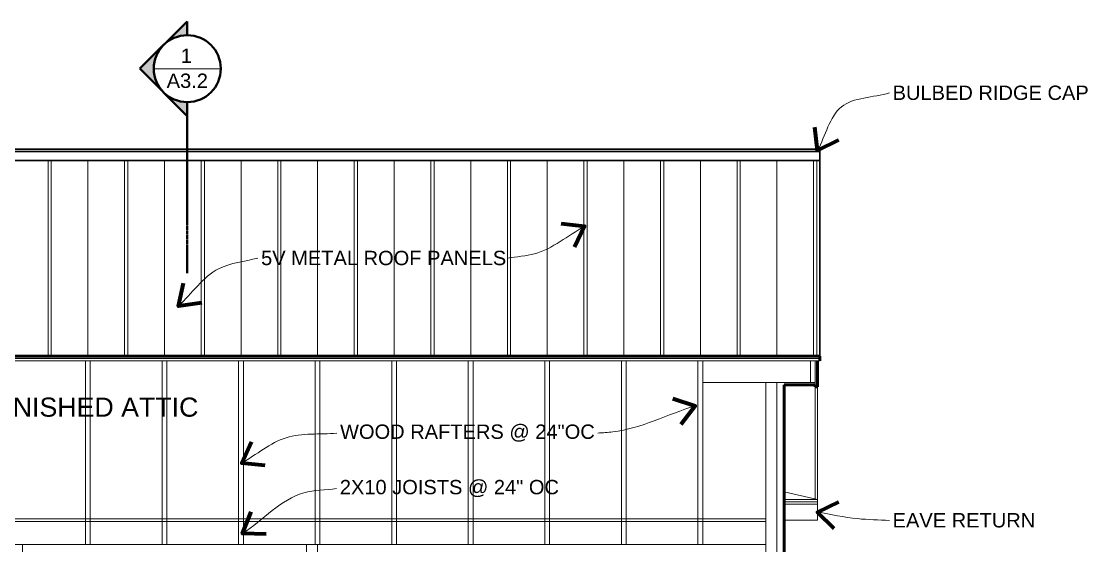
# Model space of a CAD drawing. Header units: inches. Extents: x -54 to 15382, y 469 to 41738.
# Drawn here: x 352.8 to 687.1, y 4598.1 to 4762.5 of the extents above; entities that cross this region are included whole.
import ezdxf

# ---------------------------------------------------------------- set-up
doc = ezdxf.new("R2010")
doc.units = ezdxf.units.IN
doc.header["$MEASUREMENT"] = 0
doc.linetypes.add('CENTER', pattern=[2, 1.25, -0.25, 0.25, -0.25])
doc.layers.get('0').update_dxf_attribs({"lineweight": 9})
for name, color, linetype, lineweight in [('1', 7, 'Continuous', 9), ('2', 7, 'Continuous', 18), ('3', 7, 'Continuous', 30), ('5', 7, 'Continuous', 50), ('A-LINK', 7, 'Continuous', 40), ('A-TEXTx', 7, 'Continuous', 18)]:
    doc.layers.add(name, color=color, linetype=linetype, lineweight=lineweight)
doc.styles.get("Standard").update_dxf_attribs({"font": 'arial.ttf'})
doc.dimstyles.get("Standard").update_dxf_attribs({"dimtxt": 3, "dimasz": 2, "dimexe": 0.03125, "dimexo": 0.0625, "dimgap": 0.03125, "dimtad": 0, "dimtoh": 1, "dimdec": 4, "dimlfac": 0.99985, "dimzin": 0, "dimdsep": 46, "dimlunit": 4, "dimtxsty": 'Standard', "dimblk": 'ARCHTICK', "dimblk1": 'ARCHTICK', "dimblk2": 'ARCHTICK', "dimcen": 0.09, "dimclrt": 256, "dimadec": 0, "dimazin": 0, "dimtfac": 1, "dimtdec": 4, "dimtofl": 0, "dimtmove": 0, "dimatfit": 3, "dimfxl": 1, "dimtolj": 1, "dimtzin": 0, "dimarcsym": 0})

# ---------------------------------------------------------------- blocks, each defined once
blk = doc.blocks.new('Section Callout')
at = {"layer": 'A-LINK', "ltscale": 0.1}
h = blk.add_hatch(color=256, dxfattribs=at)
h.paths.add_polyline_path([(1891.06, 7392.5), (1883.64, 7385.08), (1891.06, 7377.65, -0.198912), (1887.98, 7385.08, -0.198912)])
h.paths.add_polyline_path([(1898.48, 7399.92), (1891.06, 7392.5, -0.198912), (1898.48, 7395.58)])
h.paths.add_polyline_path([(1891.06, 7377.65), (1898.48, 7370.23), (1898.48, 7374.58, -0.198912)])
for p, q in [((1883.64, 7385.08), (1898.48, 7399.92)), ((1898.48, 7399.92), (1898.48, 7395.58)), ((1883.64, 7385.08), (1898.48, 7370.23)), ((1898.48, 7374.58), (1898.48, 7370.23)), ((1898.48, 7370.23), (1898.48, 7355.49))]:
    blk.add_line(p, q, dxfattribs=at)
blk.add_circle((1898.48, 7385.08), 10.5, dxfattribs=at)
blk = doc.blocks.new('_ArchTick')
at = {"color": 0, "linetype": 'ByBlock', "lineweight": 0, "const_width": 0.15}
blk.add_lwpolyline([(-0.5, -0.5), (0.5, 0.5)], dxfattribs=at)

msp = doc.modelspace()

# ---------------------------------------------------------------- linework, layer by layer
at = {"layer": '1'}
for p, q in [((603.195306, 4656.7749983), (192.195306, 4656.7749983)), ((603.195306, 4656.0249983), (192.195306, 4656.0249983)), ((372.945284, 4598.4343083), (372.945284, 4656.0249983)), ((374.445284, 4656.0249983), (374.445284, 4598.4343083)), ((396.945284, 4598.4343083), (396.945284, 4656.0249983)), ((398.445284, 4656.0249983), (398.445284, 4598.4343083)), ((420.945284, 4598.4343083), (420.945284, 4656.0249983)), ((422.445284, 4656.0249983), (422.445284, 4598.4343083)), ((444.945284, 4598.4343083), (444.945284, 4656.0249983)), ((446.445284, 4656.0249983), (446.445284, 4598.4343083)), ((468.945284, 4598.4343083), (468.945284, 4656.0249983)), ((470.445284, 4656.0249983), (470.445284, 4598.4343083)), ((492.945284, 4598.4343083), (492.945284, 4656.0249983)), ((494.445284, 4656.0249983), (494.445284, 4598.4343083)), ((516.945284, 4598.4343083), (516.945284, 4656.0249983)), ((518.445284, 4656.0249983), (518.445284, 4598.4343083)), ((540.945284, 4598.4343083), (540.945284, 4656.0249983)), ((542.445284, 4656.0249983), (542.445284, 4598.4343083)), ((564.945284, 4598.4343083), (564.945284, 4656.0249983)), ((566.445284, 4656.0249983), (566.445284, 4598.4343083)), ((600.1952841, 4656.0249983), (600.195284, 4649.2468092)), ((601.695283, 4648.496811), (601.6952739, 4656.0249983)), ((586.195284, 4649.2468045), (566.445284, 4649.2468029)), ((600.195284, 4649.2468092), (586.195284, 4649.2468085)), ((586.195284, 4489.6843083), (586.195284, 4649.2468085)), ((589.695284, 4649.2468048), (589.695284, 4356.4343083)), ((600.195284, 4649.2468092), (601.695274, 4649.2468058)), ((601.6952838, 4612.7585521), (601.6952838, 4647.8754878)), ((591.945284, 4614.9458), (602.4453053, 4612.5902974)), ((602.4453079, 4611.8402974), (591.945284, 4611.8402974)), ((602.4453084, 4611.0902974), (591.945284, 4611.0902974)), ((209.195284, 4606.4343083), (586.195284, 4606.4343083)), ((209.195284, 4605.6843083), (586.195284, 4605.6843083)), ((209.195284, 4598.4343083), (586.195284, 4598.4343083)), ((353.195284, 4598.4343083), (353.195284, 4467.6843083)), ((442.195284, 4598.4343083), (442.195284, 4571.9343083)), ((445.695284, 4598.4343083), (445.695284, 4571.9343083))]:
    msp.add_line(p, q, dxfattribs=at)
at = {"layer": '2', "ltscale": 0.1}
msp.add_line((394.3575031, 4747.6305594), (415.3575032, 4747.6305594), dxfattribs=at)
at = {"layer": '2'}
for p, q in [((361.195306, 4718.7880848), (361.195306, 4657.5249983)), ((362.195306, 4657.5249983), (362.195306, 4718.7880848)), ((373.695306, 4657.5249983), (373.695306, 4718.7880848)), ((385.195306, 4718.7880848), (385.195306, 4657.5249983)), ((386.195306, 4657.5249983), (386.195306, 4718.7880848)), ((397.695306, 4718.7880848), (397.695306, 4657.5249983)), ((409.195306, 4718.7880848), (409.195306, 4657.5249983)), ((410.195306, 4657.5249983), (410.195306, 4718.7880848)), ((421.695306, 4657.5249983), (421.695306, 4718.7880848)), ((433.195306, 4718.7880848), (433.195306, 4657.5249983)), ((434.195306, 4657.5249983), (434.195306, 4718.7880848)), ((445.695306, 4718.7880848), (445.695306, 4657.5249983)), ((457.195306, 4718.7880848), (457.195306, 4657.5249983)), ((458.195306, 4657.5249983), (458.195306, 4718.7880848)), ((469.695306, 4657.5249983), (469.695306, 4718.7880848)), ((481.195306, 4718.7880848), (481.195306, 4657.5249983)), ((482.195306, 4657.5249983), (482.195306, 4718.7880848)), ((493.695306, 4718.7880848), (493.695306, 4657.5249983)), ((505.195306, 4718.7880848), (505.195306, 4657.5249983)), ((506.195306, 4657.5249983), (506.195306, 4718.7880848)), ((517.695306, 4657.5249983), (517.695306, 4718.7880848)), ((529.195306, 4718.7880848), (529.195306, 4657.5249983)), ((530.195306, 4657.5249983), (530.195306, 4718.7880848)), ((541.695306, 4718.7880848), (541.695306, 4657.5249983)), ((553.195306, 4718.7880848), (553.195306, 4657.5249983)), ((554.195306, 4657.5249983), (554.195306, 4718.7880848)), ((565.695306, 4657.5249983), (565.695306, 4718.7880848)), ((577.195306, 4718.7880848), (577.195306, 4657.5249983)), ((578.195306, 4657.5249983), (578.195306, 4718.7880848)), ((589.695306, 4718.7880848), (589.695306, 4657.5249983)), ((601.195306, 4718.7880848), (601.195306, 4657.5249983)), ((602.195306, 4657.5249983), (602.195306, 4718.7880848)), ((602.4453084, 4611.0902974), (602.4452833, 4647.8754878)), ((602.4453074, 4612.5902974), (591.945284, 4612.5902974)), ((602.4453053, 4611.0902974), (602.4452833, 4606.0902974)), ((591.945284, 4606.0902974), (602.4452833, 4606.0902974))]:
    msp.add_line(p, q, dxfattribs=at)
at = {"layer": '3'}
for p, q in [((603.195306, 4722.3678129), (203.695284, 4722.3678129)), ((603.195306, 4721.6178129), (203.695284, 4721.6178129)), ((603.195306, 4657.5249983), (603.195306, 4722.3678129)), ((603.195306, 4718.7880848), (203.695284, 4718.7880848))]:
    msp.add_line(p, q, dxfattribs=at)
at = {"layer": '5'}
for p, q in [((603.195306, 4657.5249983), (192.195306, 4657.5249983)), ((603.195306, 4657.5249983), (603.195306, 4656.0249983)), ((602.4452833, 4647.8754878), (602.4452833, 4656.0249983)), ((601.695283, 4648.496811), (591.945284, 4648.4968092)), ((591.945284, 4648.4968092), (591.945284, 4356.4343083)), ((601.6952838, 4647.8754878), (601.695283, 4648.496811)), ((601.6952838, 4647.8754878), (602.4452833, 4647.8754878))]:
    msp.add_line(p, q, dxfattribs=at)
at = {"layer": 'A-LINK', "linetype": 'CENTER', "ltscale": 0.15}
msp.add_line((404.8575031, 4683.4923327), (404.8575031, 4734.9026374), dxfattribs=at)

# ---------------------------------------------------------------- block references
at = {"ltscale": 0.1}
msp.add_blockref('Section Callout', (-1493.6274478, -2637.4450243), dxfattribs=at)

# ---------------------------------------------------------------- texts
at = {"layer": 'A-LINK', "ltscale": 0.1, "attachment_point": 5}
for s, insert, char_height, width in [('{1}', (404.54736, 4751.6739104), 4.5, 9.771161836), ('{\\H0.75x;A3.2}', (404.8532454, 4743.8205952), 6, 9.85131083)]:
    msp.add_mtext(s, dxfattribs=dict(at, insert=insert, char_height=char_height, width=width))
at = {"layer": 'A-TEXTx', "ltscale": 0.25, "char_height": 4.5, "attachment_point": 4}
for s, insert in [('{BULBED RIDGE CAP}', (625.9685589, 4740.0466483)), ('{5V METAL ROOF PANELS}', (427.9811833, 4688.2378182)), ('{WOOD RAFTERS @ 24"OC}', (452.7345665, 4633.3546226)), ('{2X10 JOISTS @ 24" OC}', (452.6621696, 4615.9775613)), ('{EAVE RETURN}', (625.9685589, 4605.9976496))]:
    msp.add_mtext(s, dxfattribs=dict(at, insert=insert))
at = {"layer": 'A-TEXTx', "ltscale": 0.5, "insert": (330.5697952, 4644.4994591), "char_height": 6, "width": 108.474840585, "attachment_point": 1}
msp.add_mtext('{UNFINISHED ATTIC}', dxfattribs=at)

# ---------------------------------------------------------------- leaders
at = {"layer": 'A-TEXTx', "path_type": 1, "annotation_type": 0, "has_hookline": 1}
for points, hookline_direction, text_width in [([(602.4452943, 4721.9465585), (609.8872522, 4735.6275372), (624.9685589, 4740.0466483)], 0, 60.75), ([(529.4008267, 4698.2290476), (513.7185059, 4689.5837564), (505.332385, 4688.2378182)], 1, 76.2667121), ([(402.1335673, 4673.2117273), (414.6790837, 4684.9049979), (426.9811833, 4688.2378182)], 0, 76.2667121), ([(564.0151855, 4641.9390519), (538.2611642, 4633.7634875), (533.5253818, 4633.3546226)], 1, 79.5419509), ([(421.9049305, 4623.9479493), (435.8026158, 4631.8931189), (451.7345665, 4633.3546226)], 0, 79.5419509), ([(422.1925884, 4601.8450952), (441.3838729, 4614.6284537), (451.6621696, 4615.9775613)], 0, 68.276603), ([(602.4452943, 4608.5902974), (614.9330936, 4606.531007), (624.9685589, 4605.9976496)], 0, 43.6984993)]:
    msp.add_leader(points, dimstyle='Standard', override={"dimasz": 6, "dimgap": 1, "dimldrblk": 'Open90', "dimlwd": 65535}, dxfattribs=dict(at, hookline_direction=hookline_direction, text_width=text_width))

doc.saveas('drawing.dxf')
